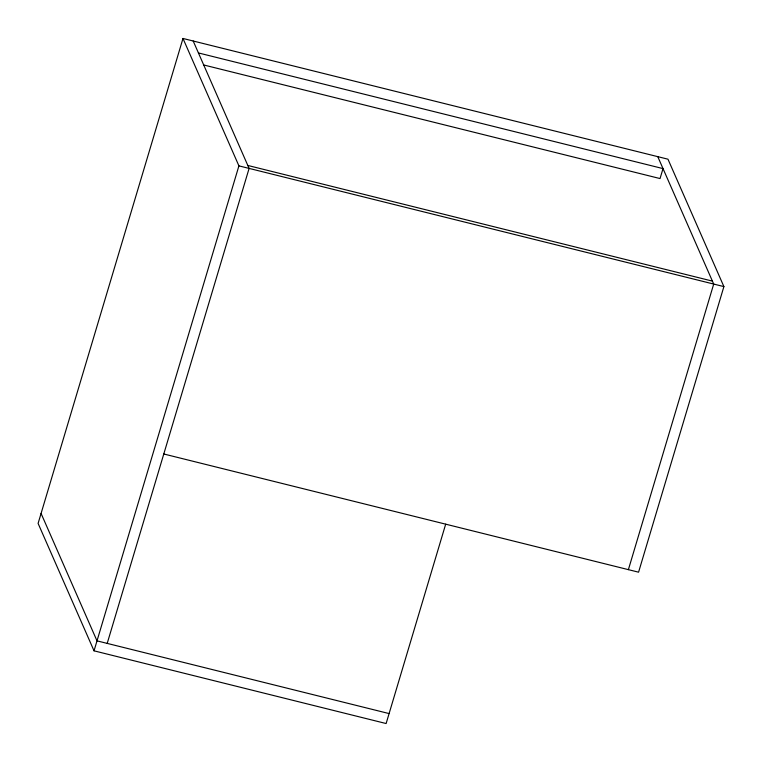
<?xml version="1.0" encoding="UTF-8"?>
<svg xmlns="http://www.w3.org/2000/svg" width="762" height="762" viewBox="0 0 762 762"><rect width="100%" height="100%" fill="white"/><g stroke="black" fill="none" stroke-linecap="round" stroke-linejoin="round"><path stroke-width="1.14" d="M163.792 453.99L638.575 572.186L723.9 286.598L667.969 159.191L182.985 38.462L38.1 523.418L94.031 650.824L386.124 723.538L445.684 524.17M94.031 650.824L238.916 165.868L182.985 38.462M107.204 643.395L249.107 168.402L193.186 40.996M628.383 569.652L713.708 284.064L657.777 156.658M198.425 52.94L663.016 168.602L660.044 178.565L203.521 64.922M247.812 165.459L712.413 281.111M238.916 165.868L723.9 286.598M389.096 713.575L97.003 640.861L41.081 513.455"/></g></svg>
